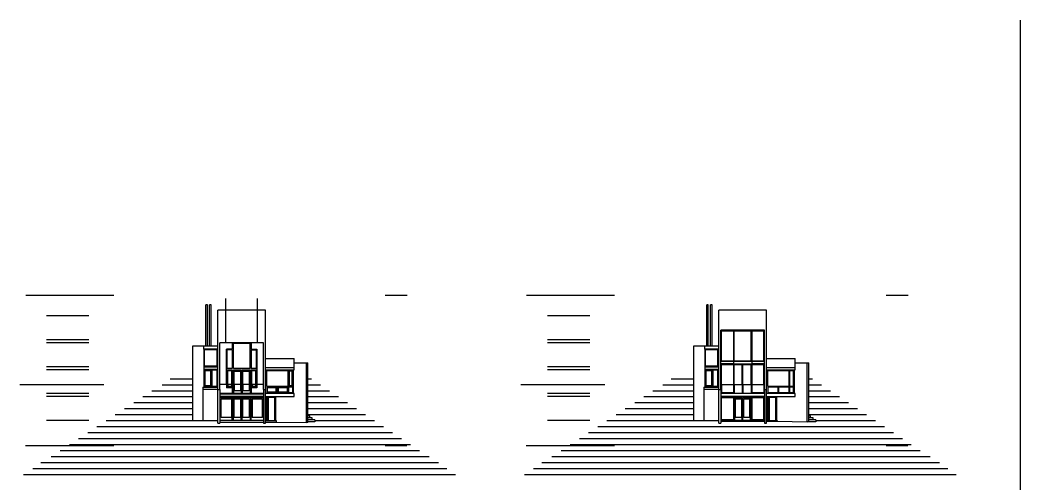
# Model space of a CAD drawing. Header units: inches. Extents: x -18511 to 1840, y 602 to 7454.
# Drawn here: x -18511 to -14492, y 3431 to 5293 of the extents above; entities that cross this region are included whole.
import ezdxf

# ---------------------------------------------------------------- set-up
doc = ezdxf.new("R2010")
doc.units = ezdxf.units.IN
doc.header["$LTSCALE"] = 0.5
doc.header["$MEASUREMENT"] = 0
for name, color, linetype in [('A-Elev-North', 7, 'Continuous'), ('A-Elev-South', 7, 'Continuous'), ('A-glazing', 252, 'Continuous'), ('A-walls', 7, 'Continuous'), ('construction', 160, 'Continuous')]:
    doc.layers.add(name, color=color, linetype=linetype)

msp = doc.modelspace()

# ---------------------------------------------------------------- linework, layer by layer
at = {"layer": 'A-Elev-North'}
for p, q in [((-18488.2, 4188.6), (-18134.6, 4188.6)), ((-17043.1, 4188.6), (-16954.7, 4188.6)), ((-16475, 4188.6), (-16121.5, 4188.6)), ((-15030, 4188.6), (-14941.6, 4188.6)), ((-18489.3, 3585.4), (-18134.6, 3585.4)), ((-17043.1, 3585.4), (-16955.8, 3585.4)), ((-16476.2, 3585.4), (-16121.5, 3585.4)), ((-15030, 3585.4), (-14942.7, 3585.4))]:
    msp.add_line(p, q, dxfattribs=at)
at = {"layer": 'A-Elev-North', "color": 252}
for p, q in [((-15644, 4045.5, 42232.8), (-15644, 3925.5, -163648.8)), ((-15570, 4045.5, 43538.7), (-15570, 3925.5, -283464.3)), ((-17658.6, 3997.6, 1522350.9), (-17658.6, 3972.3, 1465596)), ((-17586.6, 3994.6, 1522350.9), (-17653.6, 3994.6, 1522350.9)), ((-17581.6, 3997.6, 324458.5), (-17581.6, 3972.3, 244196.6)), ((-17716.1, 3972.3, 113224.7), (-17772.1, 3972.3, 113224.7)), ((-17719.1, 3969.3, 113224.7), (-17769.1, 3969.3, 113224.7)), ((-17658.6, 3972.3, 1465596), (-17681.6, 3972.3, 1465596)), ((-17658.6, 3969.3, 1465596), (-17678.6, 3969.3, 1465596)), ((-17658.6, 3969.3, 185263.5), (-17658.6, 3894.6, 18044.6)), ((-17581.6, 3972.3, 1465596), (-17558.6, 3972.3, 1465596)), ((-17581.6, 3969.3, 1465596), (-17561.6, 3969.3, 1465596)), ((-17581.6, 3969.3, 234694.4), (-17581.6, 3894.6, -1783.9)), ((-17561.6, 3969.3, 1973257.2), (-17561.6, 3894.6, 1786402.4)), ((-17558.6, 3972.3, 1980765.4), (-17558.6, 3829.6, 1623663.6)), ((-15703, 3972.3, 113224.7), (-15759, 3972.3, 113224.7)), ((-15706, 3969.3, 113224.7), (-15756, 3969.3, 113224.7)), ((-17719.1, 3903.3, -46325.1), (-17769.1, 3903.3, -46325.1)), ((-15706, 3903.3, -46325.1), (-15756, 3903.3, -46325.1)), ((-15644, 3910.5, -27602.9), (-15644, 3829.3, -166926.2)), ((-15570, 3910.5, -68477.1), (-15570, 3829.3, -263366.5)), ((-17769.1, 3888.3, -20578.3), (-17741.6, 3888.3, -20578.3)), ((-17767.1, 3886.3, -20578.3), (-17743.6, 3886.3, -20578.3)), ((-17738.6, 3888.3, -20578.3), (-17719.1, 3888.3, -20578.3)), ((-17661.6, 3886.6, -8273.2), (-17661.6, 3829.6, -166926.2)), ((-17658.6, 3889.6, -3709), (-17658.6, 3829.6, -166926.2)), ((-17624.6, 3883.6, -174618.6), (-17624.6, 3829.6, -243488.9)), ((-17589.6, 3883.6, -72787.3), (-17589.6, 3829.6, -141657.6)), ((-17581.6, 3889.6, -32547.3), (-17581.6, 3829.6, -263366.5)), ((-17564.6, 3886.6, 1782316.6), (-17564.6, 3829.6, 1623663.6)), ((-17561.6, 3889.6, 1773888.7), (-17561.6, 3829.6, 1623663.6)), ((-17519.1, 3822.3, -25306.8), (-17519.1, 3886.3, -25669.8)), ((-17432.1, 3822.3, -24855.9), (-17432.1, 3886.3, -25218.8)), ((-17430, 3822.3, -24843.8), (-17430, 3886.3, -25206.8)), ((-17414.1, 3822.3, -24765.6), (-17414.1, 3886.3, -25128.6)), ((-17413, 3822.3, -24896.1), (-17413, 3886.3, -25259)), ((-17412, 3793.3, -9898.1), (-17412, 3889.3, -10442.6)), ((-15756, 3888.3, -20578.3), (-15728.5, 3888.3, -20578.3)), ((-15754, 3886.3, -20578.3), (-15730.5, 3886.3, -20578.3)), ((-15725.5, 3888.3, -20578.3), (-15706, 3888.3, -20578.3)), ((-15506, 3822.3, -25306.8), (-15506, 3886.3, -25669.8)), ((-15419, 3822.3, -24855.9), (-15419, 3886.3, -25218.8)), ((-15416.9, 3822.3, -24843.8), (-15416.9, 3886.3, -25206.8)), ((-15401, 3822.3, -24765.6), (-15401, 3886.3, -25128.6)), ((-15399.9, 3822.3, -24896.1), (-15399.9, 3886.3, -25259)), ((-15398.8, 3793.3, -9898.1), (-15398.8, 3889.3, -10442.6)), ((-17776.1, 3819.3, -20590.3), (-17716.1, 3819.3, -20590.3)), ((-17741.6, 3822.3, -20590.3), (-17769.1, 3822.3, -20590.3)), ((-17743.6, 3824.3, -20590.3), (-17767.1, 3824.3, -20590.3)), ((-17719.1, 3822.3, -20590.3), (-17738.6, 3822.3, -20590.3)), ((-17519.1, 3819.3, -10295.1), (-17519.1, 3796.3, -10295.1)), ((-17476.7, 3796.3, -24949), (-17476.7, 3819.3, -25079.5)), ((-17474.5, 3796.3, -24937), (-17474.5, 3819.3, -25067.4)), ((-17432.1, 3796.3, -24708.4), (-17432.1, 3819.3, -24838.9)), ((-17430, 3796.3, -24696.4), (-17430, 3819.3, -24826.8)), ((-17414.1, 3796.3, -10164.7), (-17414.1, 3819.3, -10295.1)), ((-17413, 3796.3, -10295.1), (-17413, 3819.3, -10425.6)), ((-15763, 3819.3, -20590.3), (-15703, 3819.3, -20590.3)), ((-15728.5, 3822.3, -20590.3), (-15756, 3822.3, -20590.3)), ((-15730.5, 3824.3, -20590.3), (-15754, 3824.3, -20590.3)), ((-15706, 3822.3, -20590.3), (-15725.5, 3822.3, -20590.3)), ((-15506, 3819.3, -10295.1), (-15506, 3796.3, -10295.1)), ((-15463.5, 3796.3, -24949), (-15463.5, 3819.3, -25079.5)), ((-15461.4, 3796.3, -24937), (-15461.4, 3819.3, -25067.4)), ((-15419, 3796.3, -24708.4), (-15419, 3819.3, -24838.9)), ((-15416.9, 3796.3, -24696.4), (-15416.9, 3819.3, -24826.8)), ((-15401, 3796.3, -10164.7), (-15401, 3819.3, -10295.1)), ((-15399.9, 3796.3, -10295.1), (-15399.9, 3819.3, -10425.6)), ((-17586.6, 3781.3, 84671.8), (-17586.6, 3685.3, -105052.7)), ((-15644, 3778.3, -25740.8), (-15644, 3688.3, -186392.4)), ((-15576, 3778.3, -51478.7), (-15576, 3685.3, -217485.4)), ((-15570, 3778.3, -66615.1), (-15570, 3688.3, -306587.3)), ((-17661.6, 3772.3, 471210.7), (-17661.6, 3697.3, 70546.3)), ((-17624.6, 3772.3, 237145.7), (-17624.6, 3697.3, -170327.1)), ((-17589.6, 3772.3, 338977.1), (-17589.6, 3697.3, -68495.8)), ((-17578.6, 3772.3, 507744.2), (-17578.6, 3697.3, -173564.3)), ((-15611.5, 3772.3, -36451.1), (-15611.5, 3697.3, -170327.1)), ((-15579, 3772.3, -47052.5), (-15579, 3697.3, -180928.5))]:
    msp.add_line(p, q, dxfattribs=at)
at = {"layer": 'A-Elev-North', "color": 253}
for p, q in [((-17816.1, 3985.3, -15442.7), (-17716.1, 3985.3, -25737.8)), ((-15803, 3985.3, -15442.7), (-15703, 3985.3, -25737.8)), ((-17772.1, 3972.3, 113224.7), (-17772.1, 3819.3, -19021.2)), ((-15759, 3972.3, 113224.7), (-15759, 3819.3, -19021.2)), ((-17776.1, 3819.3, 43213.5), (-17776.1, 3685.9, -72041.5)), ((-15763, 3819.3, 43213.5), (-15763, 3685.9, -72041.5)), ((-17408.7, 3793.3, -30885.4), (-17475.3, 3793.3, -30885.4)), ((-15395.6, 3793.3, -30885.4), (-15462.2, 3793.3, -30885.4)), ((-17516, 3688.3, -5425.8), (-17521.8, 3688.3, -5425.8)), ((-15502.9, 3688.3, -5425.8), (-15508.7, 3688.3, -5425.8))]:
    msp.add_line(p, q, dxfattribs=at)
at = {"layer": 'A-Elev-North', "color": 7}
for p, q in [((-17524.1, 3934.3, -20590.3), (-17408.7, 3934.3, -20590.3)), ((-17408.7, 3917.3, -41180.5), (-17408.7, 3934.3, -41180.5)), ((-17408.7, 3917.3, -10960.5), (-17354.4, 3917.3, 25737.8)), ((-15511, 3934.3, -20590.3), (-15395.6, 3934.3, -20590.3)), ((-15395.6, 3917.3, -41180.5), (-15395.6, 3934.3, -41180.5)), ((-15395.6, 3917.3, -10960.5), (-15341.3, 3917.3, 25737.8)), ((-17716.1, 3810.3, -20590.3), (-17708.1, 3810.3, -20590.3)), ((-17708.1, 3810.3, -20590.3), (-17708.1, 3675.3, -20590.3)), ((-17532.1, 3810.3, -20590.3), (-17532.1, 3675.3, -20590.3)), ((-17532.1, 3810.3, -20590.3), (-17524.1, 3810.3, -20590.3)), ((-15703, 3810.3, -20590.3), (-15695, 3810.3, -20590.3)), ((-15695, 3810.3, -20590.3), (-15695, 3675.3, -20590.3)), ((-15519, 3810.3, -20590.3), (-15511, 3810.3, -20590.3)), ((-15519, 3810.3, -20590.3), (-15519, 3675.3, -20590.3)), ((-17481.6, 3679.2, -29992.9), (-17360, 3677.3, -9378.7)), ((-15468.5, 3682.2, -30909.3), (-15346.9, 3680.3, -10295.1))]:
    msp.add_line(p, q, dxfattribs=at)
at = {"layer": 'A-Elev-North', "color": 254}
for p, q in [((-15644, 3922.5, -7013.4), (-15644, 3913.5, -22454.1)), ((-15570, 3922.5, -1862), (-15644, 3922.5, -1862)), ((-15644, 3913.5, -1862), (-15570, 3913.5, -1862)), ((-15570, 3922.5, -35774.7), (-15570, 3913.5, -60299.2))]:
    msp.add_line(p, q, dxfattribs=at)
at = {"layer": 'A-Elev-North', "color": 251}
for p, q in [((-17433.2, 3822.3, -24618.2), (-17433.2, 3886.3, -24618.2)), ((-17416.2, 3883.3, -5662.9), (-17427.9, 3883.3, -16339.5)), ((-17427.9, 3825.3, -10295.1), (-17427.9, 3883.3, -25206.8)), ((-17417.3, 3825.3, -24748.6), (-17417.3, 3883.3, -39660.3)), ((-17416.2, 3825.3, -24748.6), (-17416.2, 3883.3, -39660.3)), ((-17414.1, 3822.3, -24748.6), (-17414.1, 3886.3, -24748.6)), ((-15420.1, 3822.3, -24618.2), (-15420.1, 3886.3, -24618.2)), ((-15402, 3822.3, -24618.2), (-15402, 3886.3, -24618.2)), ((-15401, 3822.3, -24748.6), (-15401, 3886.3, -24748.6)), ((-17477.7, 3796.3, -10295.1), (-17477.7, 3819.3, -10295.1)), ((-17433.2, 3796.3, -10295.1), (-17433.2, 3819.3, -10295.1)), ((-17416.2, 3825.3, 9248.7), (-17427.9, 3825.3, -1427.8)), ((-17414.1, 3796.3, -24748.6), (-17414.1, 3819.3, -24748.6)), ((-15464.6, 3796.3, -10295.1), (-15464.6, 3819.3, -10295.1)), ((-15420.1, 3796.3, -10295.1), (-15420.1, 3819.3, -10295.1)), ((-15402, 3796.3, -24618.2), (-15402, 3819.3, -24618.2)), ((-15401, 3796.3, -24748.6), (-15401, 3819.3, -24748.6)), ((-17517, 3799.3, -10295.1), (-17517, 3816.3, -10295.1)), ((-17479.8, 3816.3, 23702.2), (-17517, 3816.3, -10295.1)), ((-17479.8, 3799.3, 23702.2), (-17517, 3799.3, -10295.1)), ((-17480.9, 3799.3, -10295.1), (-17480.9, 3816.3, -10295.1)), ((-17479.8, 3799.3, -10295.1), (-17479.8, 3816.3, -10295.1)), ((-17435.3, 3816.3, 23702.2), (-17472.4, 3816.3, -10295.1)), ((-17472.4, 3799.3, -10295.1), (-17472.4, 3816.3, -10295.1)), ((-17435.3, 3799.3, 23702.2), (-17472.4, 3799.3, -10295.1)), ((-17436.4, 3799.3, -10295.1), (-17436.4, 3816.3, -10295.1)), ((-17435.3, 3799.3, -10295.1), (-17435.3, 3816.3, -10295.1))]:
    msp.add_line(p, q, dxfattribs=at)
at = {"layer": 'A-Elev-North', "color": 250}
for p, q in [((-17681.6, 3829.6, -3485710.3), (-17681.6, 3816.3, -2998902.1)), ((-17678.6, 3829.6, -1367030.2), (-17678.6, 3819.3, -989925.3)), ((-17658.6, 3819.3, -1633021.8), (-17678.6, 3819.3, -2820743.8)), ((-17675.6, 3829.6, -1367030.2), (-17675.6, 3822.3, -1099628.6)), ((-17661.6, 3822.3, -1811180.1), (-17675.6, 3822.3, -2642585.5)), ((-17661.6, 3829.6, -600107.1), (-17661.6, 3822.3, -332705.4)), ((-17650.6, 3829.6, -298993.4), (-17650.6, 3805.3, -41886.4)), ((-17624.6, 3829.6, -243488.9), (-17624.6, 3805.3, 13618.1)), ((-17615.6, 3829.6, -283857), (-17615.6, 3805.3, -26750)), ((-17589.6, 3829.6, -141657.6), (-17589.6, 3805.3, 115449.4)), ((-17561.6, 3819.3, 157568), (-17581.6, 3819.3, -1030154)), ((-17578.6, 3829.6, -600107.1), (-17578.6, 3822.3, -332705.4)), ((-17564.6, 3822.3, -20590.3), (-17578.6, 3822.3, -851995.7)), ((-17564.6, 3829.6, 1190482.7), (-17564.6, 3822.3, 1457884.4)), ((-17558.6, 3829.6, -151081.8), (-17558.6, 3816.3, 335726.4)), ((-15692, 3829.3, -20590.3), (-15691.8, 3796.3, -20590.3)), ((-15522.1, 3829.3, -20590.3), (-15522, 3796.3, -20590.3)), ((-17658.6, 3816.3, -1633021.8), (-17681.6, 3816.3, -2998902.1)), ((-17558.6, 3816.3, 335726.4), (-17581.6, 3816.3, -1030154)), ((-15644, 3796.3, -20590.3), (-15691.8, 3796.3, -20590.3)), ((-15522, 3796.3, -20590.3), (-15570, 3796.3, -65022.5))]:
    msp.add_line(p, q, dxfattribs=at)
at = {"layer": 'A-Elev-South', "color": 7}
for p, q in [((-14492.1, 5293.3, -5147.6), (-14492.1, 710, -5147.6)), ((-17716.1, 3675.3, -20590.3), (-17716.1, 4128.3, -5147.6)), ((-17716.1, 3916.3, -25737.8), (-17716.1, 4124.8, -10295.1)), ((-17524.1, 3675.3, -20590.3), (-17524.1, 4128.3, -5147.6)), ((-15703, 3675.3, -20590.3), (-15703, 4128.3, -5147.6)), ((-15703, 3916.3, -25737.8), (-15703, 4124.8, -10295.1)), ((-15511, 3675.3, -20590.3), (-15511, 4128.3, -5147.6)), ((-17354.4, 3677.3, -9378.7), (-17354.4, 3917.3, 15442.7)), ((-15341.3, 3680.3, -10295.1), (-15341.3, 3917.3, 15442.7)), ((-17716.1, 3675.3, -20590.3), (-17708.1, 3675.3, -20590.3)), ((-17532.1, 3675.3, -20590.3), (-17524.1, 3675.3, -20590.3)), ((-17354.4, 3677.3, -9378.7), (-17360, 3677.3, -9378.7)), ((-15703, 3675.3, -20590.3), (-15695, 3675.3, -20590.3)), ((-15519, 3675.3, -20590.3), (-15511, 3675.3, -20590.3)), ((-15341.3, 3680.3, -10295.1), (-15346.9, 3680.3, -10295.1))]:
    msp.add_line(p, q, dxfattribs=at)
at = {"layer": 'A-Elev-South', "color": 253}
for p, q in [((-17763.9, 3985.3, -25737.8), (-17763.9, 4150.2)), ((-17757.9, 4150.2), (-17763.9, 4150.2)), ((-17757.9, 3985.3, -25737.8), (-17757.9, 4150.2)), ((-17748.9, 3985.3, -25737.8), (-17748.9, 4150.2)), ((-17742.9, 4150.2), (-17748.9, 4150.2)), ((-17742.9, 3985.3, -25737.8), (-17742.9, 4150.2)), ((-15750.8, 3985.3, -25737.8), (-15750.8, 4150.2)), ((-15744.8, 4150.2), (-15750.8, 4150.2)), ((-15744.8, 3985.3, -25737.8), (-15744.8, 4150.2)), ((-15735.8, 3985.3, -25737.8), (-15735.8, 4150.2)), ((-15729.8, 4150.2), (-15735.8, 4150.2)), ((-15729.8, 3985.3, -25737.8), (-15729.8, 4150.2)), ((-15695, 3810.3, -20590.3), (-15695, 4048.5, -9022.4)), ((-15519, 3810.3, -20590.3), (-15519, 4048.5, -9022.4)), ((-17816.1, 3685.9, -9354.9), (-17816.1, 3985.3, -15442.7)), ((-17708.1, 3810.3, -20590.3), (-17708.1, 3997.6, -51475.7)), ((-17532.1, 3810.3, -20590.3), (-17532.1, 3997.6, -51475.7)), ((-15803, 3685.9, -9354.9), (-15803, 3985.3, -15442.7)), ((-17716.1, 3900.3, -20590.3), (-17772.1, 3900.3, -20590.3)), ((-17360, 3677.3, -9378.7), (-17360, 3917.3, 15442.7)), ((-15703, 3900.3, -20590.3), (-15759, 3900.3, -20590.3)), ((-15644, 3922.5, -1862), (-15695, 3922.5, -22452.3)), ((-15644, 3913.5, -1862), (-15695, 3913.5, -22452.3)), ((-15519, 3922.5, -22452.3), (-15570, 3922.5, -1862)), ((-15519, 3913.5, -22452.3), (-15570, 3913.5, -1862)), ((-15346.9, 3680.3, -10295.1), (-15346.9, 3917.3, 15442.7)), ((-17772.1, 3891.3, -20590.3), (-17716.1, 3891.3, -20590.3)), ((-15759, 3891.3, -20590.3), (-15703, 3891.3, -20590.3)), ((-17532.1, 3829.6, -20590.3), (-17708.1, 3829.6, -20590.3)), ((-15519, 3829.3, -20590.3), (-15695, 3829.3, -20590.3)), ((-17532.1, 3790.6, -51475.7), (-17708.1, 3790.6, -51475.7)), ((-17661.6, 3781.3, 95367.7), (-17708.1, 3781.3, -20590.3)), ((-17532.1, 3781.3, -20590.3), (-17708.1, 3781.3, -20590.3)), ((-17532.1, 3781.3, -20590.3), (-17581.1, 3781.3)), ((-17423, 3793.3, -20590.3), (-17524.1, 3793.3, -20590.3)), ((-15519, 3793.3, -20590.3), (-15695, 3793.3, -20590.3)), ((-15519, 3781.3, -20590.3), (-15695, 3781.3, -20590.3)), ((-15644, 3781.3), (-15695, 3781.3, -20590.3)), ((-15519, 3781.3, -20590.3), (-15570, 3781.3)), ((-15409.9, 3793.3, -20590.3), (-15511, 3793.3, -20590.3)), ((-17816.1, 3685.9, -10295.1), (-17716.1, 3685.9, -20590.3)), ((-17532.1, 3685.3, -45411.6), (-17708.1, 3685.3, -45411.6)), ((-17661.6, 3697.3, 232117.4), (-17703.1, 3697.3, 116159.4)), ((-17624.6, 3697.3, -24821.4), (-17650.6, 3697.3, 70546.3)), ((-17589.6, 3697.3, 87611.3), (-17615.6, 3697.3, -24821.4)), ((-17537.1, 3697.3, 43836.7), (-17578.6, 3697.3, 135679.2)), ((-15803, 3685.9, -10295.1), (-15703, 3685.9, -20590.3)), ((-15519, 3685.3, -45411.6), (-15695, 3685.3, -45411.6)), ((-15644, 3688.3, -24821.4), (-15692, 3688.3, -45411.6)), ((-15611.5, 3697.3, -24821.4), (-15635, 3697.3, -24821.4)), ((-15579, 3697.3, -24821.4), (-15602.5, 3697.3, -24821.4)), ((-15522, 3688.3, -45411.6), (-15570, 3688.3, -24821.4))]:
    msp.add_line(p, q, dxfattribs=at)
at = {"layer": 'A-Elev-South', "color": 2, "ltscale": 0.1}
for p, q in [((-18234.2, 4105.6, -51475.7), (-18404.7, 4105.6, -51475.7)), ((-16221, 4105.6, -51475.7), (-16391.6, 4105.6, -51475.7)), ((-18234.2, 4009.6, -51475.7), (-18404.7, 4009.6, -51475.7)), ((-18234.2, 3997.6, -51475.7), (-18404.7, 3997.6, -51475.7)), ((-16221, 4009.6, -51475.7), (-16391.6, 4009.6, -51475.7)), ((-16221, 3997.6, -51475.7), (-16391.6, 3997.6, -51475.7)), ((-18234.2, 3901.6, -51475.7), (-18404.7, 3901.6, -51475.7)), ((-16221, 3901.6, -51475.7), (-16391.6, 3901.6, -51475.7)), ((-18234.2, 3889.6, -51475.7), (-18404.7, 3889.6, -51475.7)), ((-16221, 3889.6, -51475.7), (-16391.6, 3889.6, -51475.7)), ((-18234.2, 3793.6, -51475.7), (-18404.7, 3793.6, -51475.7)), ((-18234.2, 3781.6, -51475.7), (-18404.7, 3781.6, -51475.7)), ((-16221, 3793.6, -51475.7), (-16391.6, 3793.6, -51475.7)), ((-16221, 3781.6, -51475.7), (-16391.6, 3781.6, -51475.7)), ((-18234.2, 3685.6, -51475.7), (-18404.7, 3685.6, -51475.7)), ((-16221, 3685.3, -51475.7), (-16391.6, 3685.3, -51475.7))]:
    msp.add_line(p, q, dxfattribs=at)
at = {"layer": 'A-Elev-South', "color": 252}
for p, q in [((-15692, 3925.5, -22464.3), (-15692, 4045.5, -3)), ((-15641, 3925.5, -95288.4), (-15641, 4045.5, -17518)), ((-15573, 3925.5, -121026.2), (-15573, 4045.5, -43255.8)), ((-15522, 3925.5, -25099), (-15522, 4045.5, -3)), ((-17772.1, 3972.3, 113224.7), (-17772.1, 3985.3, 8138.7)), ((-17653.6, 3894.6, -33196.5), (-17653.6, 3997.6, 44342.5)), ((-17586.6, 3894.6, -61549), (-17586.6, 3997.6, 4898.8)), ((-15759, 3972.3, 113224.7), (-15759, 3985.3, 8138.7)), ((-17769.1, 3903.3, -46325.1), (-17769.1, 3969.3, 113224.7)), ((-17719.1, 3903.3, -46325.1), (-17719.1, 3969.3, 113224.7)), ((-17681.6, 3829.6, -1367030.2), (-17681.6, 3972.3, -1247003.5)), ((-17678.6, 3894.6, -1312331.5), (-17678.6, 3969.3, -1249527.1)), ((-15756, 3903.3, -46325.1), (-15756, 3969.3, 113224.7)), ((-15706, 3903.3, -46325.1), (-15706, 3969.3, 113224.7)), ((-15692, 3829.3, -115958), (-15692, 3910.5, -63329.5)), ((-15641, 3829.3, -95367.7), (-15641, 3910.5, -42739.3)), ((-15608.5, 3829.3, -95367.7), (-15608.5, 3910.5, -42739.3)), ((-15605.5, 3829.3, -80231.3), (-15605.5, 3910.5, -27602.9)), ((-15573, 3829.3, -114827.2), (-15573, 3910.5, -68477.1)), ((-15522, 3829.3, -115958), (-15522, 3910.5, -66545.3)), ((-17769.1, 3822.3, -39506.8), (-17769.1, 3888.3, -20578.3)), ((-17767.1, 3824.3, -40603.3), (-17767.1, 3886.3, -20578.3)), ((-17743.6, 3824.3, -40603.3), (-17743.6, 3886.3, -20578.3)), ((-17741.6, 3822.3, -39506.8), (-17741.6, 3888.3, -20578.3)), ((-17738.6, 3822.3, -250796.4), (-17738.6, 3888.3, -81511.3)), ((-17719.1, 3822.3, -250796.4), (-17719.1, 3888.3, -81511.3)), ((-17658.6, 3894.6, -896389.2), (-17678.6, 3894.6, -896389.2)), ((-17678.6, 3829.6, -1367030.2), (-17678.6, 3889.6, -1316537.6)), ((-17675.8, 3829.6, -882881.1), (-17675.8, 3886.6, -832886.6)), ((-17586.6, 3894.6, -896389.2), (-17653.6, 3894.6, -896389.2)), ((-17653.6, 3829.6, -157705.9), (-17653.6, 3889.6, -110693.5)), ((-17650.6, 3829.6, -298993.4), (-17650.6, 3883.6, -279529.4)), ((-17621.6, 3829.6, -95367.7), (-17621.6, 3889.6, -40508.2)), ((-17618.6, 3829.6, -80231.3), (-17618.6, 3889.6, -25371.8)), ((-17615.6, 3829.6, -283857), (-17615.6, 3883.6, -264393)), ((-17586.6, 3829.6, -114827.2), (-17586.6, 3889.6, -67814.8)), ((-17561.6, 3894.6, -896389.2), (-17581.6, 3894.6, -896389.2)), ((-17578.8, 3829.6, 907708.7), (-17578.8, 3886.6, 957703.2)), ((-15756, 3822.3, -39506.8), (-15756, 3888.3, -20578.3)), ((-15754, 3824.3, -40603.3), (-15754, 3886.3, -20578.3)), ((-15730.5, 3824.3, -40603.3), (-15730.5, 3886.3, -20578.3)), ((-15728.5, 3822.3, -39506.8), (-15728.5, 3888.3, -20578.3)), ((-15725.5, 3822.3, -250796.4), (-15725.5, 3888.3, -81511.3)), ((-15706, 3822.3, -250796.4), (-15706, 3888.3, -81511.3)), ((-17432.1, 3822.3, -10295.1), (-17519.1, 3822.3, -10295.1)), ((-17476.7, 3819.3, -10295.1), (-17519.1, 3819.3, -10295.1)), ((-17432.1, 3819.3, -10295.1), (-17474.5, 3819.3, -10295.1)), ((-17414.1, 3822.3, -10295.1), (-17430, 3822.3, -10295.1)), ((-17414.1, 3819.3, -10295.1), (-17430, 3819.3, -10295.1)), ((-17413, 3822.3, -10425.6), (-17428.9, 3822.3, -10425.6)), ((-17413, 3819.3, -10425.6), (-17428.9, 3819.3, -10425.6)), ((-15419, 3822.3, -10295.1), (-15506, 3822.3, -10295.1)), ((-15463.5, 3819.3, -10295.1), (-15506, 3819.3, -10295.1)), ((-15419, 3819.3, -10295.1), (-15461.4, 3819.3, -10295.1)), ((-15401, 3822.3, -10295.1), (-15416.9, 3822.3, -10295.1)), ((-15401, 3819.3, -10295.1), (-15416.9, 3819.3, -10295.1)), ((-15399.9, 3822.3, -10425.6), (-15415.8, 3822.3, -10425.6)), ((-15399.9, 3819.3, -10425.6), (-15415.8, 3819.3, -10425.6)), ((-18017.7, 3781.3, -15442.7), (-17816.1, 3781.3, -25737.8)), ((-17716.1, 3810.3, -20590.3), (-17776.1, 3810.3, -20590.3)), ((-17658.6, 3685.3, -24821.4), (-17658.6, 3781.3, 62365.6)), ((-17653.6, 3685.3, -120189.1), (-17653.6, 3781.3, -29545.8)), ((-17621.6, 3685.3, -120189.1), (-17621.6, 3778.3, 232719.6)), ((-17618.6, 3685.3, -105052.7), (-17618.6, 3778.3, 247856)), ((-17581.6, 3685.3, -33494.2), (-17581.6, 3781.3, 124404.8)), ((-17516, 3778.3, -5425.8), (-17521.8, 3778.3, -5425.8)), ((-17476.7, 3796.3, -10295.1), (-17519.1, 3796.3, -10295.1)), ((-17432.1, 3796.3, -10295.1), (-17474.5, 3796.3, -10295.1)), ((-17414.1, 3796.3, -10295.1), (-17430, 3796.3, -10295.1)), ((-17413, 3796.3, -10425.6), (-17428.9, 3796.3, -10425.6)), ((-17354.4, 3781.3, 10295.1), (-17230.8, 3781.3, -15442.7)), ((-16004.6, 3781.3, -15442.7), (-15803, 3781.3, -25737.8)), ((-15703, 3810.3, -20590.3), (-15763, 3810.3, -20590.3)), ((-15692, 3688.3, -138220.9), (-15692, 3778.3, -61467.5)), ((-15641, 3685.3, -120189.1), (-15641, 3781.3, -38317.8)), ((-15638, 3685.3, -215556.8), (-15638, 3781.3, -133685.5)), ((-15608.5, 3685.3, -120189.1), (-15608.5, 3778.3, -40877.2)), ((-15605.5, 3685.3, -105052.7), (-15605.5, 3778.3, -25740.8)), ((-15573, 3685.3, -145926.9), (-15573, 3781.3, -64055.7)), ((-15522, 3688.3, -138324.6), (-15522, 3778.3, -64683.3)), ((-15502.9, 3778.3, -5425.8), (-15508.7, 3778.3, -5425.8)), ((-15463.5, 3796.3, -10295.1), (-15506, 3796.3, -10295.1)), ((-15419, 3796.3, -10295.1), (-15461.4, 3796.3, -10295.1)), ((-15401, 3796.3, -10295.1), (-15416.9, 3796.3, -10295.1)), ((-15399.9, 3796.3, -10425.6), (-15415.8, 3796.3, -10425.6)), ((-15341.3, 3781.3, 10295.1), (-15217.6, 3781.3, -15442.7)), ((-17703.1, 3697.3, 23350.2), (-17703.1, 3772.3, 343223.7)), ((-17650.6, 3697.3, -205322.9), (-17650.6, 3772.3, 132234.9)), ((-17615.6, 3697.3, -190186.4), (-17615.6, 3772.3, 147371.3)), ((-17537.1, 3697.3, -117734.3), (-17537.1, 3772.3, 403403.8)), ((-15635, 3697.3, -300690.5), (-15635, 3772.3, -236729.6)), ((-15602.5, 3697.3, -190186.4), (-15602.5, 3772.3, -126225.5)), ((-18202, 3661.3, -15442.7), (-17050.3, 3661.3, -15442.7)), ((-16188.9, 3661.3, -15442.7), (-15037.2, 3661.3, -15442.7)), ((-18386.3, 3541.3, -10295.1), (-16866.8, 3541.3, -10295.1)), ((-16373.2, 3541.3, -10295.1), (-14853.7, 3541.3, -10295.1))]:
    msp.add_line(p, q, dxfattribs=at)
at = {"layer": 'A-Elev-South', "color": 126}
for p, q in [((-17940.2, 3829.3, -15442.7), (-17816.1, 3829.3, -25737.8)), ((-17907.1, 3853.3, -15442.7), (-17816.1, 3853.3, -25737.8)), ((-17354.4, 3853.3, 10295.1), (-17339.1, 3853.3, -15442.7)), ((-17354.4, 3829.3, 10295.1), (-17303, 3829.3, -15442.7)), ((-15927.1, 3829.3, -15442.7), (-15803, 3829.3, -25737.8)), ((-15894, 3853.3, -15442.7), (-15803, 3853.3, -25737.8)), ((-15341.3, 3853.3, 10295.1), (-15325.9, 3853.3, -15442.7)), ((-15341.3, 3829.3, 10295.1), (-15289.8, 3829.3, -15442.7)), ((-17980.8, 3805.3, -15442.7), (-17816.1, 3805.3, -25737.8)), ((-17354.4, 3805.3, 10295.1), (-17266.9, 3805.3, -15442.7)), ((-15967.7, 3805.3, -15442.7), (-15803, 3805.3, -25737.8)), ((-15341.3, 3805.3, 10295.1), (-15253.7, 3805.3, -15442.7)), ((-18053.6, 3757.3, -15442.7), (-17816.1, 3757.3, -25737.8)), ((-17354.4, 3757.3, 10295.1), (-17194.7, 3757.3, -15442.7)), ((-16040.5, 3757.3, -15442.7), (-15803, 3757.3, -25737.8)), ((-15341.3, 3757.3, 10295.1), (-15181.5, 3757.3, -15442.7)), ((-18128.3, 3709.3, -15442.7), (-17816.1, 3709.3, -25737.8)), ((-18091.4, 3733.3, -15442.7), (-17816.1, 3733.3, -25737.8)), ((-17354.4, 3733.3, 10295.1), (-17158.6, 3733.3, -15442.7)), ((-17354.4, 3709.3, -15442.7), (-17122.5, 3709.3, -15442.7)), ((-16115.1, 3709.3, -15442.7), (-15803, 3709.3, -25737.8)), ((-16078.3, 3733.3, -15442.7), (-15803, 3733.3, -25737.8)), ((-15341.3, 3733.3, 10295.1), (-15145.4, 3733.3, -15442.7)), ((-15341.3, 3709.3, -15442.7), (-15109.3, 3709.3, -15442.7)), ((-18165.1, 3685.3, -2320.6), (-17716.1, 3685.3, -29832)), ((-17325.8, 3685.3, 9364.9), (-17086.4, 3685.3, -18103.7)), ((-16152, 3685.3, -2320.6), (-15703, 3685.3, -29832)), ((-15312.7, 3685.3, 9364.9), (-15073.3, 3685.3, -18103.7)), ((-18238.9, 3637.3, -15442.7), (-17014.2, 3637.3, -15442.7)), ((-16225.7, 3637.3, -15442.7), (-15001.1, 3637.3, -15442.7)), ((-18312.6, 3589.3), (-16942, 3589.3)), ((-18275.7, 3613.3), (-16978.1, 3613.3)), ((-16299.5, 3589.3), (-14928.9, 3589.3)), ((-16262.6, 3613.3), (-14965, 3613.3)), ((-18349.5, 3565.3), (-16905.9, 3565.3)), ((-16336.3, 3565.3), (-14892.8, 3565.3)), ((-18427.3, 3517.3, -10295.1), (-16829.2, 3517.3, -10295.1)), ((-16414.2, 3517.3, -10295.1), (-14816.1, 3517.3, -10295.1)), ((-18496.9, 3469.3, -10295.1), (-16761.5, 3469.3, -10295.1)), ((-18460.1, 3493.3, -10295.1), (-16795.4, 3493.3, -10295.1)), ((-16483.8, 3469.3, -10295.1), (-14748.4, 3469.3, -10295.1)), ((-16446.9, 3493.3, -10295.1), (-14782.2, 3493.3, -10295.1))]:
    msp.add_line(p, q, dxfattribs=at)
at = {"layer": 'A-Elev-South', "color": 250}
for p, q in [((-17658.6, 3829.6, -166926.2), (-17658.6, 3793.6, -51475.7)), ((-17653.6, 3829.6, -95367.7), (-17653.6, 3793.6, -51475.7)), ((-17621.6, 3829.6, -95367.7), (-17621.6, 3793.6, -51475.7)), ((-17618.6, 3829.6, -80231.3), (-17618.6, 3793.6, -51475.7)), ((-17586.6, 3829.6, -114827.2), (-17586.6, 3793.6, -51475.7)), ((-17581.6, 3829.6, -263366.5), (-17581.6, 3793.6, -51475.7)), ((-17561.6, 3829.6, 1623663.6), (-17561.6, 3819.3, 1656757.6)), ((-15644, 3829.3, -166926.2), (-15644, 3793.3, -20590.3)), ((-15641, 3829.3, -95367.7), (-15641, 3793.3, -20590.3)), ((-15608.5, 3829.3, -95367.7), (-15608.5, 3793.3, -20590.3)), ((-15605.5, 3829.3, -80231.3), (-15605.5, 3793.3, -20590.3)), ((-15573, 3829.3, -114827.2), (-15573, 3793.3, -20590.3)), ((-15570, 3829.3, -263366.5), (-15570, 3793.3, -20590.3)), ((-17532.1, 3793.6, -51475.7), (-17708.1, 3793.6, -51475.7)), ((-17624.6, 3805.3, -137254.1), (-17650.6, 3805.3, -41886.4)), ((-17589.6, 3805.3, -24821.4), (-17615.6, 3805.3, -137254.1))]:
    msp.add_line(p, q, dxfattribs=at)
at = {"layer": 'A-Elev-South', "color": 251}
for p, q in [((-17487.2, 3778.3, -33598.5), (-17512.6, 3778.3, -5425.8)), ((-15474.1, 3778.3, -33598.5), (-15499.5, 3778.3, -5425.8))]:
    msp.add_line(p, q, dxfattribs=at)
at = {"layer": 'A-glazing'}
for p, q in [((-15692, 4045.5, -25740.8), (-15644, 4045.5, -25740.8)), ((-15641, 4045.5, -25740.8), (-15573, 4045.5, -25740.8)), ((-15570, 4045.5, -25740.8), (-15522, 4045.5, -25740.8)), ((-15692, 3925.5, -171340), (-15644, 3925.5, -136571.6)), ((-15692, 3910.5, -48193.1), (-15644, 3910.5, -27602.9)), ((-15641, 3925.5, -134398.6), (-15573, 3925.5, -85143.5)), ((-15641, 3910.5, -27602.9), (-15608.5, 3910.5, -27602.9)), ((-15605.5, 3910.5, -27602.9), (-15573, 3910.5, -53340.7)), ((-15570, 3925.5, -82970.5), (-15522, 3925.5, -48202.1)), ((-15570, 3910.5, -53340.7), (-15522, 3910.5, -48193.1)), ((-17678.6, 3889.6, -896389.2), (-17658.6, 3889.6, -67183.7)), ((-17675.8, 3886.6, -779553.3), (-17661.6, 3886.6, -191564.5)), ((-17653.6, 3889.6, -65910.1), (-17621.6, 3889.6, -37890.3)), ((-17650.6, 3883.6, -74790), (-17624.6, 3883.6, -163908.4)), ((-17618.6, 3889.6, -36616.7), (-17586.6, 3889.6, -23031.4)), ((-17615.6, 3883.6, -166284.2), (-17589.6, 3883.6, -72461.9)), ((-17581.6, 3889.6, -21757.8), (-17561.6, 3889.6, -13266.9)), ((-17578.8, 3886.6, -725636.6), (-17564.6, 3886.6, -137647.7)), ((-17524.1, 3889.3, -46328.1), (-17408.7, 3889.3, -46328.1)), ((-17519.1, 3886.3, -36033), (-17432.1, 3886.3, -36033)), ((-17519.1, 3886.3, -36033), (-17432.1, 3886.3, -36033)), ((-17430, 3886.3, -36033), (-17414.1, 3886.3, -36033)), ((-17430, 3886.3, -36033), (-17414.1, 3886.3, -36033)), ((-17428.9, 3886.3, -36163.4), (-17413, 3886.3, -36163.4)), ((-17428.9, 3886.3, -36163.4), (-17413, 3886.3, -36163.4)), ((-15511, 3889.3, -46328.1), (-15395.6, 3889.3, -46328.1)), ((-15506, 3886.3, -36033), (-15419, 3886.3, -36033)), ((-15506, 3886.3, -36033), (-15419, 3886.3, -36033)), ((-15416.9, 3886.3, -36033), (-15401, 3886.3, -36033)), ((-15416.9, 3886.3, -36033), (-15401, 3886.3, -36033)), ((-15415.8, 3886.3, -36163.4), (-15399.9, 3886.3, -36163.4)), ((-15415.8, 3886.3, -36163.4), (-15399.9, 3886.3, -36163.4)), ((-17708.1, 3778.3, -20590.3), (-17658.6, 3778.3, 74777.4)), ((-17653.6, 3778.3, 80332.8), (-17586.6, 3778.3, 204403.4)), ((-17581.6, 3778.3, 209958.8), (-17532.1, 3778.3, 305326.5)), ((-15692, 3778.3, -46331.1), (-15644, 3778.3, -25740.8)), ((-15638, 3778.3, -25740.8), (-15608.5, 3778.3, -25740.8)), ((-15605.5, 3778.3, -25740.8), (-15576, 3778.3, -49102.9)), ((-15570, 3778.3, -51478.7), (-15522, 3778.3, -46331.1)), ((-17703.1, 3772.3, 355218.7), (-17661.6, 3772.3, 471176.6)), ((-17650.6, 3772.3, 343223.7), (-17624.6, 3772.3, 247856)), ((-17615.6, 3772.3, 245480.2), (-17589.6, 3772.3, 339302.5)), ((-17578.6, 3772.3, 531006), (-17537.1, 3772.3, 423720.9)), ((-15635, 3772.3, -25740.8), (-15611.5, 3772.3, -25740.8)), ((-15602.5, 3772.3, -28116.6), (-15579, 3772.3, -46727.1))]:
    msp.add_line(p, q, dxfattribs=at)
at = {"layer": 'A-glazing', "color": 7}
for p, q in [((-17524.1, 3937.3, -46328.1), (-17524.1, 3937.3, -46328.1)), ((-15511, 3937.3, -46328.1), (-15511, 3937.3, -46328.1)), ((-17524.1, 3685.3, -46328.1), (-17481.6, 3685.3, -31739)), ((-15511, 3685.3, -46328.1), (-15468.5, 3685.3, -31739))]:
    msp.add_line(p, q, dxfattribs=at)
at = {"layer": 'A-glazing', "color": 252}
for p, q in [((-17408.7, 3889.3, -30885.4), (-17408.7, 3917.3, -30885.4)), ((-15395.6, 3889.3, -30885.4), (-15395.6, 3917.3, -30885.4)), ((-17482.7, 3685.3, -5425.8), (-17482.7, 3781.3, -5425.8)), ((-17408.7, 3781.3, -30885.4), (-17408.7, 3793.3, -30885.4)), ((-15469.6, 3685.3, -5425.8), (-15469.6, 3781.3, -5425.8)), ((-15395.6, 3781.3, -30885.4), (-15395.6, 3793.3, -30885.4)), ((-17346.7, 3704.3, -10295.1), (-17354.4, 3704.3, -10295.1)), ((-17346.7, 3696.3, -25737.8), (-17346.7, 3704.3, -25737.8)), ((-15333.6, 3704.3, -10295.1), (-15341.3, 3704.3, -10295.1)), ((-15333.6, 3696.3, -25737.8), (-15333.6, 3704.3, -25737.8)), ((-17708.1, 3679.3, -45411.6), (-17532.1, 3679.3, -45411.6)), ((-17524.1, 3679.3, -45411.6), (-17481.6, 3679.3, -29692)), ((-17346.7, 3696.3, -41180.5), (-17354.4, 3696.3, -15442.7)), ((-17336.3, 3688.3, -41180.5), (-17354.4, 3688.3, -10295.1)), ((-17325.8, 3680.3, -41180.5), (-17354.4, 3680.3, -78624.1)), ((-17336.3, 3696.3, -41180.5), (-17346.7, 3696.3, -36033)), ((-17336.3, 3688.3, -36033), (-17336.3, 3696.3, -36033)), ((-17325.8, 3688.3, -27470.3), (-17336.3, 3688.3, -41180.5)), ((-17325.8, 3688.3, -41180.5), (-17325.8, 3680.3, -41180.5)), ((-15695, 3682.3, -46328.1), (-15519, 3682.3, -46328.1)), ((-15511, 3682.3, -46328.1), (-15468.5, 3682.3, -30608.4)), ((-15333.6, 3696.3, -41180.5), (-15341.3, 3696.3, -15442.7)), ((-15323.1, 3688.3, -41180.5), (-15341.3, 3688.3, -10295.1)), ((-15312.7, 3680.3, -10295.1), (-15341.3, 3680.3, -10295.1)), ((-15323.1, 3696.3, -41180.5), (-15333.6, 3696.3, -36033)), ((-15323.1, 3688.3, -36033), (-15323.1, 3696.3, -36033)), ((-15312.7, 3688.3, -27470.3), (-15323.1, 3688.3, -41180.5)), ((-15312.7, 3688.3, -41180.5), (-15312.7, 3680.3, -41180.5))]:
    msp.add_line(p, q, dxfattribs=at)
at = {"layer": 'A-glazing', "color": 253}
for p, q in [((-17524.1, 3898.3, -36033), (-17408.7, 3898.3, -36033)), ((-15511, 3898.3, -36033), (-15395.6, 3898.3, -36033)), ((-17524.1, 3781.3, -30885.4), (-17408.7, 3781.3, -30885.4)), ((-17521.8, 3688.3, -5425.8), (-17521.8, 3778.3, -5425.8)), ((-17516, 3688.3, -5425.8), (-17516, 3778.3, -5425.8)), ((-15511, 3781.3, -30885.4), (-15395.6, 3781.3, -30885.4)), ((-15508.7, 3688.3, -5425.8), (-15508.7, 3778.3, -5425.8)), ((-15502.9, 3688.3, -5425.8), (-15502.9, 3778.3, -5425.8))]:
    msp.add_line(p, q, dxfattribs=at)
at = {"layer": 'A-glazing', "color": 251}
for p, q in [((-17517.5, 3688.3, -5425.8), (-17517.5, 3778.3, -5425.8)), ((-17512.6, 3685.3, -5425.8), (-17512.6, 3778.3, -5425.8)), ((-17487.2, 3685.3, -5425.8), (-17487.2, 3778.3, -5425.8)), ((-15504.4, 3688.3, -5425.8), (-15504.4, 3778.3, -5425.8)), ((-15499.5, 3685.3, -5425.8), (-15499.5, 3778.3, -5425.8)), ((-15474.1, 3685.3, -5425.8), (-15474.1, 3778.3, -5425.8))]:
    msp.add_line(p, q, dxfattribs=at)
at = {"layer": 'A-walls'}
for p, q in [((-17708.1, 4128.3, -15442.7), (-17716.1, 4128.3, -15442.7)), ((-17532.1, 4128.3, -15442.7), (-17708.1, 4128.3, -15442.7)), ((-17524.1, 4128.3, -15442.7), (-17532.1, 4128.3, -15442.7)), ((-15695, 4128.3, -15442.7), (-15703, 4128.3, -15442.7)), ((-15519, 4128.3, -15442.7), (-15695, 4128.3, -15442.7)), ((-15511, 4128.3, -15442.7), (-15519, 4128.3, -15442.7)), ((-18174, 3829.3, -5147.6), (-18511.1, 3829.3, -5147.6)), ((-16160.9, 3829.3, -5147.6), (-16498, 3829.3, -5147.6)), ((-17481.6, 3685.3, -5425.8), (-17481.6, 3679.3, -30247.2)), ((-15468.5, 3685.3, -5425.8), (-15468.5, 3682.3, -31163.6))]:
    msp.add_line(p, q, dxfattribs=at)
at = {"layer": 'A-walls', "color": 253}
for p, q in [((-15519, 4048.5, -20590.3), (-15695, 4048.5, -20590.3)), ((-17532.1, 3997.6, -63043.6), (-17708.1, 3997.6, -63043.6))]:
    msp.add_line(p, q, dxfattribs=at)
at = {"layer": 'construction'}
for p, q in [((-17684.1, 3997.6, -51475.7), (-17684.1, 4174.9, -51475.7)), ((-17556.1, 3997.6, -51475.7), (-17556.1, 4174.9, -51475.7))]:
    msp.add_line(p, q, dxfattribs=at)

doc.saveas('drawing.dxf')
